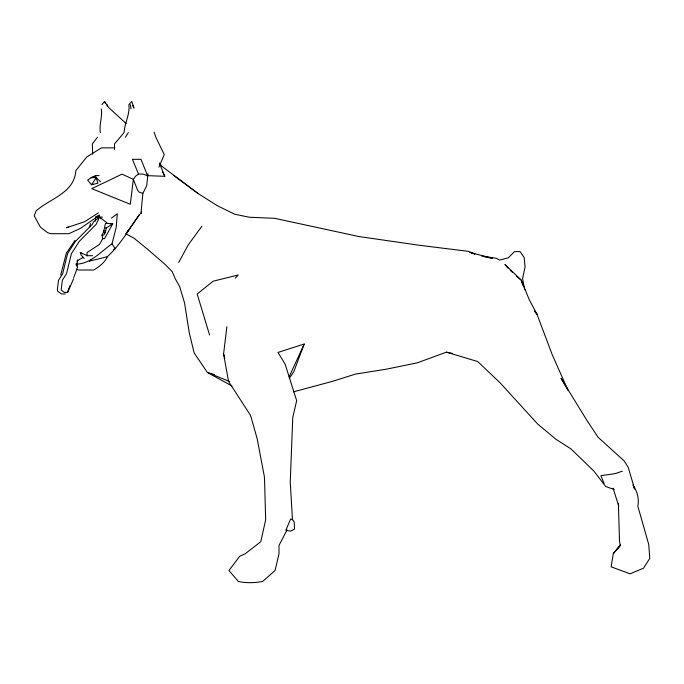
<?xml version="1.0" encoding="UTF-8"?>
<svg xmlns="http://www.w3.org/2000/svg" width="684" height="684" viewBox="0 0 684 684"><rect width="100%" height="100%" fill="white"/><g stroke="black" fill="none" stroke-linecap="round" stroke-linejoin="round"><path stroke-width="1.03" d="M95.358 221.137L95.709 216.922M147.992 173.685L146.701 185.723L142.862 193.401L140.913 213.904L141.614 211.937M287.1 529.826L278.995 545.413L278.995 553.86L275.053 570.541L262.596 581.477C254.764 582.965 246.197 583.204 238.374 581.477L228.952 570.541L239.81 556.152L245.086 553.86L260.801 541.694L265.657 519.772L264.631 482.066L264.375 476.68L257.15 438.666L251.156 417.385L250.139 414.769L228.524 381.381L223.591 353.936L226.874 326.73M73.684 277.721L77.694 266.931L76.796 265.016L77.685 259.886M106.345 227.909L104.498 227.909L105.421 223.42L112.766 223.728L106.345 227.909L105.079 232.748L103.233 232.748L104.336 228.704M89.69 227.011L90.433 223.42M75.838 264.118C90.613 264.195 100.659 251.609 112.005 243.872L116.177 227.456L117.306 213.759L111.432 218.093M60.731 274.951L66.357 253.123L74.984 240.452M107.251 223.095L99.505 217.084L96.196 224.301L79.301 241.384L71.418 253.636L66.528 273.685L62.355 280.252L61.167 290.084L64.407 292.419L67.571 292.419L69.836 285.844M128.66 229.833L126.095 233.56L139.69 214.246C129.387 228.73 120.564 244.53 107.362 256.697C104.866 262.476 99.163 266.786 93.811 270.018L78.318 270.018L76.642 269.154M286.083 529.664L290.674 518.968L292.47 519.789L290.247 482.066L292.769 417.385L296.676 400.704L285.142 364.204L277.978 352.44L304.2 344.018L293.855 371.609L289.289 378.466M158.859 167.153L164.263 154.704L155.849 137.227L154.097 132.106M67.571 292.419L73.556 278.815M289.101 376.944L304.2 344.018M87.056 255.696L87.056 252.507L99.488 244.436L102.668 238.682L101.984 235.082L102.814 233.526M105.079 232.748L103.831 235.082L101.984 235.082M178.704 262.468L188.194 244.94L201.951 226.156M125.437 137.227L128.327 132.602M97.47 137.227L92.297 143.999L92.673 154.199M102.01 104.626L104.507 101.454L108.799 107.645L126.172 123.599M235.347 278.055L238.254 274.968L213.134 281.201L197.172 293.983L209.578 335.032M91.015 259.877L89.365 261.168L107.362 256.697M91.109 177.695L87.646 180.123L91.476 184.74L97.863 183.209L95.512 175.6L91.109 177.695L96.316 177.695L100.565 181.833M159.663 163.895L164.801 176.318L147.547 175.66L142.896 174.095L138.561 174.095L135.688 176.079L133.354 179.328L130.311 204.302L91.759 188.639L122.043 174.138L133.354 179.328L137.518 189.998L138.92 191.999L142.862 193.401M113.484 249.797L115.211 248.625L112.005 243.872M98.419 212.861L84.457 221.821L66.339 227.755L68.349 227.071M76.83 261.023L82.952 257.483M96.076 216.7L99.556 215.144L80.421 228.379L68.904 233.689L50.719 233.689L47.598 232.688L40.416 227.173L34.2 215.87L36.064 210.928C50.317 198.309 74.47 192.973 75.864 170.547L86.8 156.969L100.197 148.65L101.583 147.872L114.784 147.872M452.594 353.431L446.378 352.174L417.3 362.836L386.409 369.163L355.432 374.105L332.244 381.416L293.522 391.829M622.337 471.19L615.001 473.653L600.92 475.679L604.092 483.537M93.298 184.304L91.476 184.74L96.316 177.695L93.067 176.831M95.512 175.6L99.163 175.6M96.239 217.084L102.438 217.084M110.919 223.728L112.766 223.728L104.515 238.682L102.668 238.682M103.865 231.081L105.712 231.081M86.586 255.696L92.682 255.696M65.211 293.958L61.569 293.958L57.841 291.418L57.319 290.084L58.508 280.252L62.68 273.685L67.571 253.636L75.454 241.384L92.349 224.301L93.494 221.821L99.505 217.084L100.967 218.393M285.895 530.408L290.657 531.117L294.548 529.057L294.171 521.952L292.47 519.541M481.681 256.004L496.387 258.321L499.628 260.065L508.374 257.774L514.436 251.609L520.079 251.609L524.201 257.637L525.056 267.085L522.585 278.55L524.722 289.742M484.409 256.714L492.241 258.321L469.942 252.362L474.713 254.106M446.378 352.174L477.663 361.528L499.961 382.672L537.641 424.003L556.041 439.35L571.046 448.952L593.815 471.002L605.716 486.504L614.206 489.547M214.511 374.678L207.38 372.481L194.145 352.927L189.28 332.809L184.552 302.995L179.653 286.502L175.027 278.362L172.248 271.71L165.408 264.682L147.385 249.079L134.141 238.306L125.95 233.843M229.764 381.569L207.38 372.481L231.987 385.998M474.867 254.003L468.454 251.37L419.454 245.282L359.006 236.561L274.686 218.316L249.344 217.247L234.638 214.203L217.042 205.559L197.984 193.444L173.804 175.497M84.218 258.424L81.131 255.123L80.25 252.653L87.492 255.696M80.25 252.653L82.097 253.525M197.984 193.444L161.8 166.255L159.509 162.989M510.273 270.266L512.581 272.463M516.446 276.114L521.276 280.201L529.262 299.72L537.008 314.281L552.364 355.039L568.165 390.581L561.077 378.355L586.094 419.095L597.996 437.144L624.159 460.948L628.203 467.283L634.649 489.077L633.709 487.196M507.956 268.077L504.946 264.477L521.276 280.201L522.61 285.134M632.862 484.973C637.249 491.232 639.292 498.636 637.847 506.237L648.714 544.379L649.8 558.324L643.601 568.13L630.058 573.833L611.12 566.805L613.334 553.518L620.576 545.131L613.334 553.518L620.157 545.447L619.482 540.574L618.396 503.45M132.576 105.464L134.021 108.209M162.459 171.59L164.801 176.318M76.18 264.811L76.873 266.204M104.507 101.454L105.413 103.37M138.561 174.095L132.38 159.321L140.998 159.321L147.547 175.66M133.816 107.208L131.747 101.454L128.883 104.626C130.114 114.493 124.514 123.043 124.095 132.602L114.502 143.914L114.519 149.471M223.591 353.936L224.839 357.912M613.112 488.222L618.764 506.22M106.96 104.49L107.439 106.345M76.377 263.272L76.796 265.016M130.302 104.626L131.02 108.961M101.3 108.961C102.54 116.973 99.009 124.659 100.36 132.602M537.008 314.281L534.478 310.946L537.008 314.281"/></g></svg>
